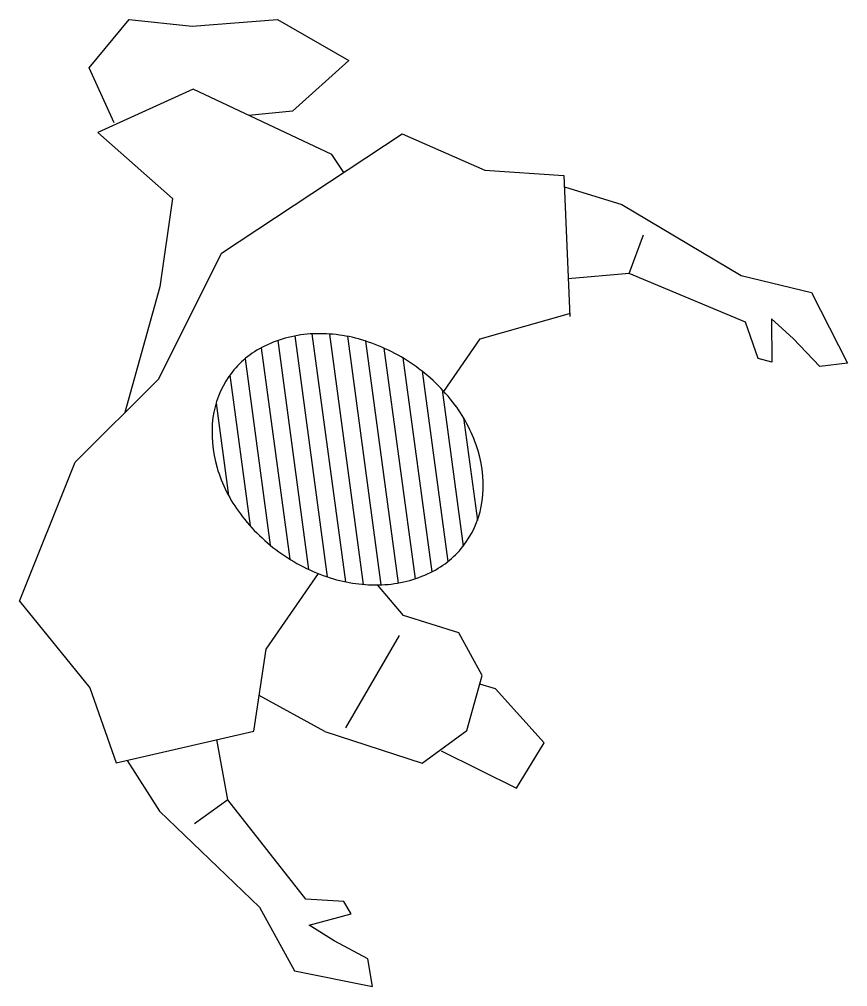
# Model space of a CAD drawing. Extents: x 116 to 135, y 123.1 to 129.1.
# Drawn here: x 120.72 to 121.316, y 125.996 to 126.692 of the extents above; entities that cross this region are included whole.
import ezdxf

# ---------------------------------------------------------------- set-up
doc = ezdxf.new("R2010")
doc.units = 0
doc.layers.get('0').update_dxf_attribs({"linetype": 'CONTINUOUS'})

msp = doc.modelspace()

# ---------------------------------------------------------------- linework, layer by layer
for p, q in [((120.77049, 126.65706), (120.79935, 126.69197)), ((120.79935, 126.69197), (120.84476, 126.68715)), ((120.84476, 126.68715), (120.90607, 126.6918)), ((120.90607, 126.6918), (120.95739, 126.66231)), ((120.95739, 126.66231), (120.91677, 126.62585)), ((120.78855, 126.61761), (120.77049, 126.65706)), ((120.84542, 126.6417), (120.77675, 126.61055)), ((120.94521, 126.59471), (120.84542, 126.6417)), ((120.91677, 126.62585), (120.8854, 126.62288)), ((120.77675, 126.61055), (120.83049, 126.56317)), ((120.8657, 126.52383), (120.9958, 126.60953)), ((120.9958, 126.60953), (121.05514, 126.58351)), ((120.95376, 126.58184), (120.94521, 126.59471)), ((121.05514, 126.58351), (121.11218, 126.57965)), ((121.11218, 126.57965), (121.11632, 126.47806)), ((121.11251, 126.57148), (121.15381, 126.55872)), ((120.83049, 126.56317), (120.82145, 126.49953)), ((121.15381, 126.55872), (121.23967, 126.50768)), ((121.15913, 126.50905), (121.16935, 126.53693)), ((120.82068, 126.4333), (120.8657, 126.52383)), ((121.15913, 126.50905), (121.11521, 126.50522)), ((121.24283, 126.47406), (121.15913, 126.50905)), ((121.23967, 126.50768), (121.29034, 126.49547)), ((120.82145, 126.49953), (120.79629, 126.40897)), ((121.29034, 126.49547), (121.31627, 126.4445)), ((121.05199, 126.46198), (121.11623, 126.4802)), ((121.25178, 126.44803), (121.24283, 126.47406)), ((121.26156, 126.47659), (121.26169, 126.44529)), ((121.27709, 126.46235), (121.26156, 126.47659)), ((120.91847, 126.46413), (120.94185, 126.29086)), ((120.93087, 126.46564), (120.95495, 126.28725)), ((120.9435, 126.46555), (120.96781, 126.28537)), ((120.95634, 126.46389), (120.98047, 126.28508)), ((120.9063, 126.46082), (120.92851, 126.2962)), ((120.96941, 126.46051), (120.99291, 126.28637)), ((121.02586, 126.42411), (121.05199, 126.46198)), ((121.2962, 126.44229), (121.27709, 126.46235)), ((120.89439, 126.45559), (120.91491, 126.30356)), ((120.98271, 126.4554), (121.0051, 126.28944)), ((120.88283, 126.44778), (120.90094, 126.31355)), ((120.99628, 126.44833), (121.01705, 126.2944)), ((121.26169, 126.44529), (121.25178, 126.44803)), ((121.31627, 126.4445), (121.2962, 126.44229)), ((120.87182, 126.43594), (120.88646, 126.32743)), ((121.01018, 126.43874), (121.02866, 126.3018)), ((120.76065, 126.37342), (120.82068, 126.4333)), ((121.02459, 126.42549), (121.03977, 126.31299)), ((120.86191, 126.41588), (120.87089, 126.34932)), ((121.03992, 126.40531), (121.0499, 126.33135)), ((120.72038, 126.27341), (120.76065, 126.37342)), ((120.8979, 126.23868), (120.93551, 126.29319)), ((120.99668, 126.26289), (120.97801, 126.28502)), ((120.72038, 126.27341), (120.77111, 126.21088)), ((121.03651, 126.25046), (120.99668, 126.26289)), ((120.99369, 126.24859), (120.95498, 126.18208)), ((121.0534, 126.21991), (121.03651, 126.25046)), ((120.88901, 126.17984), (120.8979, 126.23868)), ((121.04239, 126.18028), (121.0534, 126.21991)), ((121.06286, 126.21029), (121.05163, 126.21357)), ((120.77111, 126.21088), (120.78995, 126.1569)), ((121.09805, 126.17147), (121.06286, 126.21029)), ((120.94026, 126.17965), (120.89287, 126.20537)), ((120.78995, 126.1569), (120.88901, 126.17984)), ((120.94026, 126.17965), (121.01013, 126.15685)), ((121.01013, 126.15685), (121.04239, 126.18028)), ((120.87048, 126.13034), (120.86252, 126.1737)), ((121.07793, 126.13878), (121.09805, 126.17147)), ((121.02394, 126.16553), (121.07793, 126.13878)), ((120.79792, 126.15875), (120.82117, 126.12231)), ((120.87048, 126.13034), (120.8463, 126.11309)), ((120.9264, 126.05891), (120.87048, 126.13034)), ((120.82117, 126.12231), (120.89314, 126.05305)), ((120.89314, 126.05305), (120.91834, 126.00742)), ((120.95387, 126.05717), (120.9264, 126.05891)), ((120.95914, 126.04835), (120.95387, 126.05717)), ((120.92892, 126.04018), (120.95914, 126.04835)), ((120.94677, 126.02897), (120.92892, 126.04018)), ((120.97117, 126.01586), (120.94677, 126.02897)), ((120.97437, 125.99593), (120.97117, 126.01586)), ((120.91834, 126.00742), (120.97437, 125.99593))]:
    msp.add_line(p, q)
for centre, radius, start, end in [((120.93517, 126.37878), 0.08697, 93.67168, 117.65868), ((120.93638, 126.35994), 0.10585, 73.39477, 93.67168), ((120.92939, 126.33649), 0.13032, 55.13845, 73.39477), ((120.9257, 126.39685), 0.06657, 117.65868, 145.13845), ((120.92939, 126.33649), 0.13032, 36.88214, 55.13845), ((120.9257, 126.39685), 0.06657, 145.13845, 172.61822), ((120.94896, 126.35117), 0.10585, 16.60522, 36.88214), ((120.94593, 126.39423), 0.08697, 172.61822, 196.60522), ((120.96705, 126.35657), 0.08697, 352.61822, 16.60522), ((120.96403, 126.39962), 0.10585, 196.60522, 216.88214), ((120.98728, 126.35395), 0.06657, 325.13845, 352.61822), ((120.9836, 126.41431), 0.13032, 216.88214, 235.13845), ((120.98728, 126.35395), 0.06657, 297.65868, 325.13845), ((120.9836, 126.41431), 0.13032, 235.13845, 253.39477), ((120.97661, 126.39086), 0.10585, 253.39477, 273.67168), ((120.97781, 126.37202), 0.08697, 273.67168, 297.65868)]:
    msp.add_arc(centre, radius, start, end)

doc.saveas('drawing.dxf')
